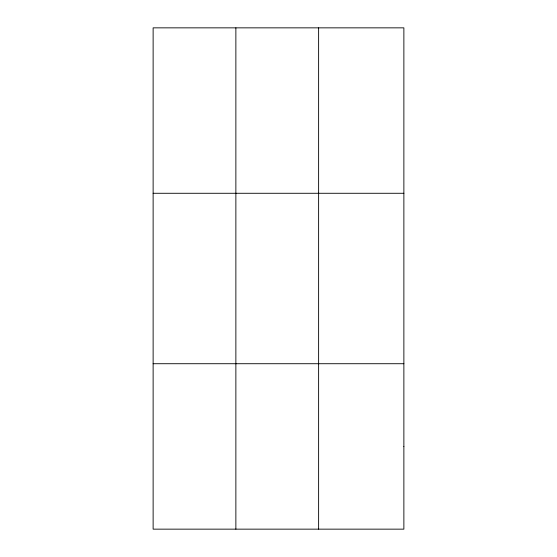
<?xml version="1.0" encoding="UTF-8"?>
<svg xmlns="http://www.w3.org/2000/svg" width="557" height="557" viewBox="0 0 557 557"><rect width="100%" height="100%" fill="white"/><g stroke="black" fill="none" stroke-linecap="round" stroke-linejoin="round"><path stroke-width="0.84" d="M235.869 529.15L235.869 27.85M318.618 529.15L318.618 27.85M153.126 193.279L403.874 193.279M153.126 363.721L403.874 363.721M403.874 446.436L403.874 529.15L153.126 529.15L153.126 27.85L403.874 27.85L403.874 446.436"/></g></svg>
